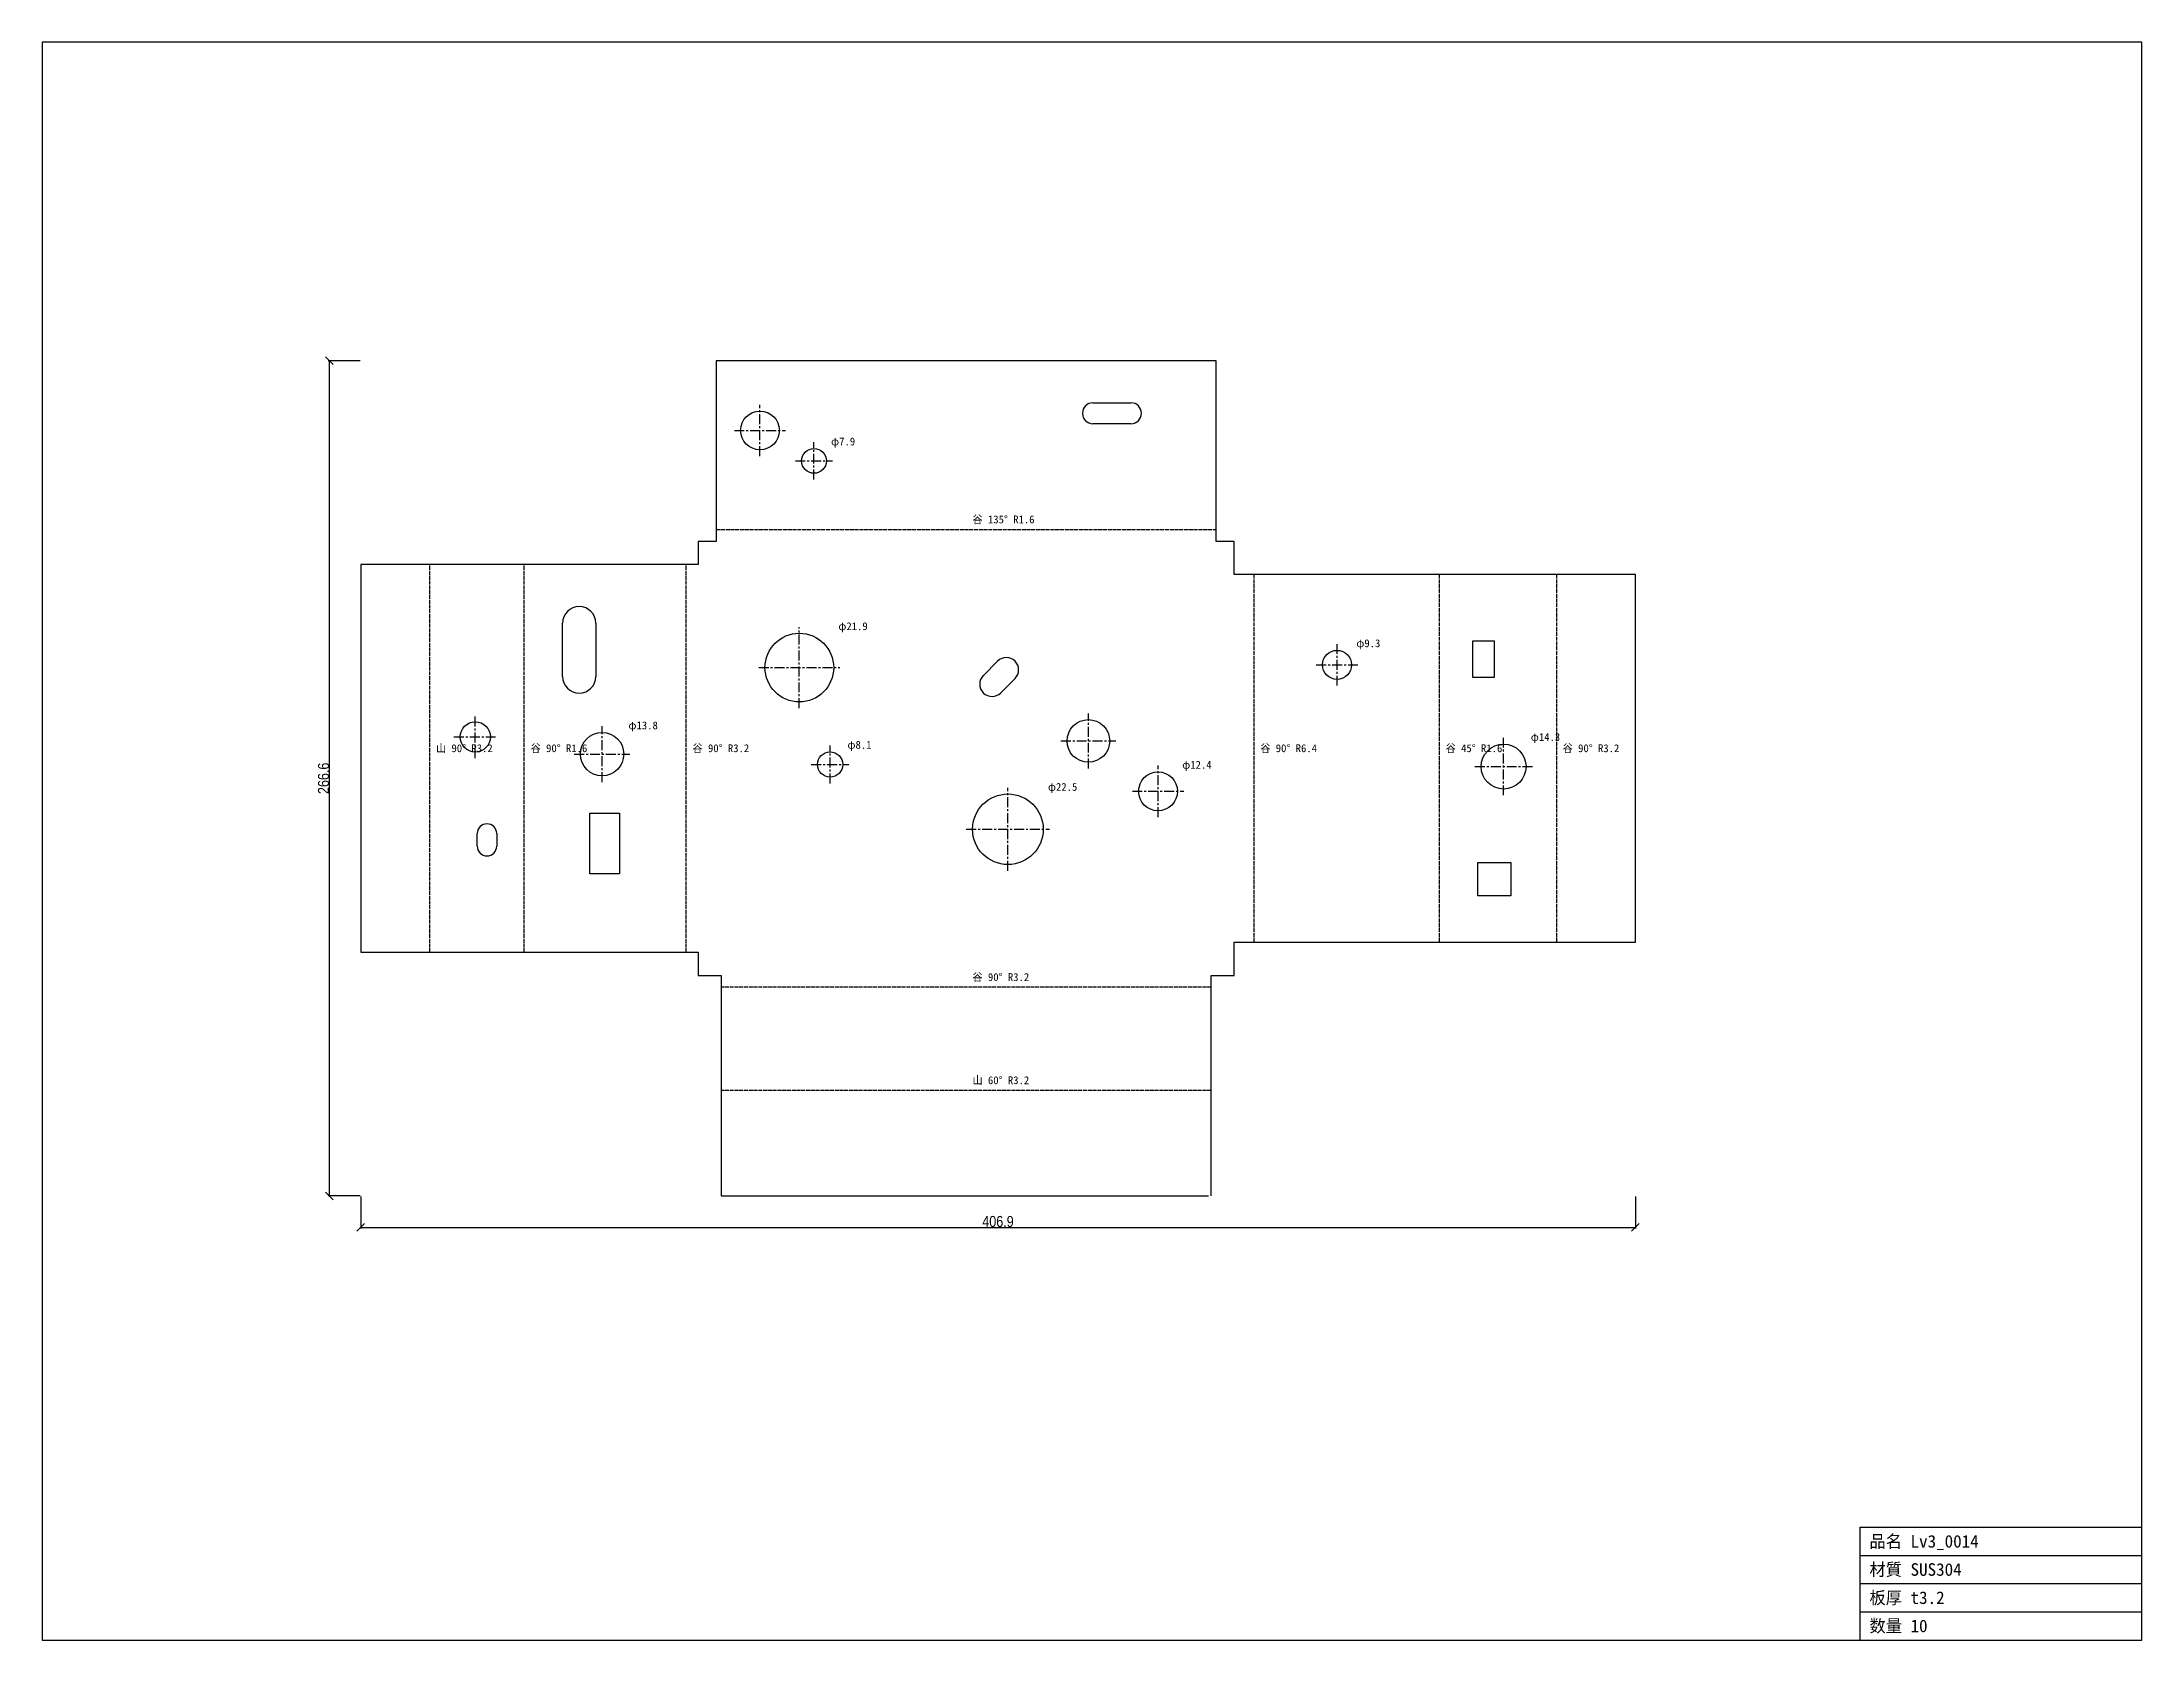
# Model space of a CAD drawing. Header units: millimetres. Extents: x -209 to 461, y -212 to 298.
import ezdxf

# ---------------------------------------------------------------- set-up
doc = ezdxf.new("R2010")
doc.units = ezdxf.units.MM
doc.linetypes.add('CENTER', pattern=[5.08, 3.175, -0.635, 0.635, -0.635])
doc.linetypes.add('DASHED', pattern=[1.524, 1.27, -0.254])
for name, color, linetype in [('BEND', 7, 'Continuous'), ('CENTER', 7, 'Continuous'), ('CUT', 7, 'Continuous'), ('DIM', 7, 'Continuous'), ('FRAME', 7, 'Continuous'), ('TEXT', 7, 'Continuous')]:
    doc.layers.add(name, color=color, linetype=linetype)
doc.styles.add('OpenSansCondensed-Light', font='OpenSansCondensed-Light.ttf')
doc.dimstyles.new('EZDXF', dxfattribs={"dimtxt": 0.25, "dimasz": 0.175, "dimexe": 0.375, "dimexo": 0.125, "dimgap": 0.1, "dimtad": 1, "dimlfac": 100, "dimzin": 12, "dimdsep": 46, "dimtxsty": 'OpenSansCondensed-Light', "dimblk": 'ARCHTICK', "dimcen": 2.5, "dimazin": 3, "dimtfac": 0.5, "dimtmove": 2, "dimatfit": 3})

# ---------------------------------------------------------------- blocks, each defined once
blk = doc.blocks.new('_ARCHTICK')
at = {"color": 0, "linetype": 'BYBLOCK', "const_width": 0.15}
blk.add_lwpolyline([(-0.5, -0.5), (0.5, 0.5)], dxfattribs=at)

msp = doc.modelspace()

# ---------------------------------------------------------------- linework, layer by layer
at = {"layer": 'BEND', "color": 1, "linetype": 'DASHED'}
for p, q in [((5.8, 142.31), (165.38, 142.31)), ((-85.64, 7.4), (-85.64, 131.14)), ((-55.44, 7.4), (-55.44, 131.14)), ((-3.77, 7.4), (-3.77, 131.14)), ((177.46, 127.94), (177.46, 10.6)), ((236.61, 127.94), (236.61, 10.6)), ((273.96, 127.94), (273.96, 10.6)), ((163.78, -3.77), (7.4, -3.77)), ((163.78, -36.7), (7.4, -36.7))]:
    msp.add_line(p, q, dxfattribs=at)
at = {"layer": 'CENTER', "color": 1, "linetype": 'CENTER'}
for p, q in [((19.78, 165.77), (19.78, 182.13)), ((11.6, 173.95), (27.96, 173.95)), ((37.02, 158.28), (37.02, 170.18)), ((31.07, 164.23), (42.97, 164.23)), ((32.34, 85.3), (32.34, 111.21)), ((203.96, 92.5), (203.96, 105.77)), ((19.38, 98.26), (45.29, 98.26)), ((197.33, 99.13), (210.6, 99.13)), ((-71.09, 69.31), (-71.09, 82.97)), ((124.59, 66.03), (124.59, 83.65)), ((-77.92, 76.14), (-64.26, 76.14)), ((-30.63, 61.73), (-30.63, 79.57)), ((115.78, 74.84), (133.4, 74.84)), ((257.12, 57.49), (257.12, 75.84)), ((-39.55, 70.65), (-21.71, 70.65)), ((36.14, 67.34), (48.19, 67.34)), ((42.16, 61.31), (42.16, 73.36)), ((146.84, 50.57), (146.84, 66.98)), ((247.95, 66.67), (266.3, 66.67)), ((98.91, 33.39), (98.91, 59.93)), ((138.63, 58.77), (155.04, 58.77)), ((85.64, 46.66), (112.18, 46.66))]:
    msp.add_line(p, q, dxfattribs=at)
at = {"layer": 'CUT'}
for p, q in [((165.38, 196.22), (5.8, 196.22)), ((5.8, 196.22), (5.8, 138.54)), ((165.38, 138.54), (165.38, 196.22)), ((126.06, 182.76), (138.19, 182.76)), ((138.19, 176.09), (126.06, 176.09)), ((5.8, 138.54), (0, 138.54)), ((0, 138.54), (0, 131.14)), ((171.18, 138.54), (165.38, 138.54)), ((171.18, 127.94), (171.18, 138.54)), ((0, 131.14), (-107.67, 131.14)), ((-107.67, 131.14), (-107.67, 7.4)), ((299.18, 127.94), (171.18, 127.94)), ((299.18, 10.6), (299.18, 127.94)), ((-43.23, 95.43), (-43.23, 112.4)), ((-32.61, 112.4), (-32.61, 95.43)), ((247.28, 106.77), (254.1, 106.77)), ((247.28, 95.05), (247.28, 106.77)), ((254.1, 106.77), (254.1, 95.05)), ((91.07, 95.72), (95.64, 100.3)), ((101.18, 94.75), (96.61, 90.18)), ((254.1, 95.05), (247.28, 95.05)), ((-34.54, 32.45), (-34.54, 51.84)), ((-34.54, 51.84), (-25.08, 51.84)), ((-25.08, 51.84), (-25.08, 32.45)), ((-70.47, 41.26), (-70.47, 45.29)), ((-64.26, 45.29), (-64.26, 41.26)), ((248.86, 36.02), (259.39, 36.02)), ((248.86, 25.45), (248.86, 36.02)), ((259.39, 36.02), (259.39, 25.45)), ((-25.08, 32.45), (-34.54, 32.45)), ((259.39, 25.45), (248.86, 25.45)), ((-107.67, 7.4), (0, 7.4)), ((0, 7.4), (0, 0)), ((171.18, 0), (171.18, 10.6)), ((171.18, 10.6), (299.18, 10.6)), ((0, 0), (7.4, 0)), ((7.4, 0), (7.4, -70.39)), ((163.78, -70.39), (163.78, 0)), ((163.78, 0), (171.18, 0)), ((7.4, -70.39), (162.95, -70.39))]:
    msp.add_line(p, q, dxfattribs=at)
for centre, radius in [((19.78, 173.95), 6.18), ((37.02, 164.23), 3.95), ((32.34, 98.26), 10.96), ((203.96, 99.13), 4.63), ((-71.09, 76.14), 4.83), ((124.59, 74.84), 6.81), ((-30.63, 70.65), 6.92), ((257.12, 66.67), 7.17), ((42.16, 67.34), 4.03), ((146.84, 58.77), 6.21), ((98.91, 46.66), 11.27)]:
    msp.add_circle(centre, radius, dxfattribs=at)
for centre, radius, start, end in [((126.06, 179.43), 3.34, 90, -90), ((138.19, 179.43), 3.34, -90, 90), ((-37.92, 112.4), 5.31, 0, 180), ((98.41, 97.53), 3.92, -45, 135), ((-37.92, 95.43), 5.31, 180, 0), ((93.84, 92.95), 3.92, 135, -45), ((-67.36, 45.29), 3.11, 0, 180), ((-67.36, 41.26), 3.11, 180, 0)]:
    msp.add_arc(centre, radius, start, end, dxfattribs=at)
at = {"layer": 'FRAME'}
for p, q in [((460.89, 297.93), (-209.38, 297.93)), ((-209.38, 297.93), (-209.38, -212.11)), ((460.89, -212.11), (460.89, 297.93)), ((370.89, -212.11), (370.89, -176.11)), ((370.89, -176.11), (460.89, -176.11)), ((370.89, -185.11), (460.89, -185.11)), ((370.89, -194.11), (460.89, -194.11)), ((370.89, -203.11), (460.89, -203.11)), ((-209.38, -212.11), (460.89, -212.11))]:
    msp.add_line(p, q, dxfattribs=at)

# ---------------------------------------------------------------- texts
at = {"layer": 'TEXT'}
for s, height, p in [('φ7.9', 2.5, (42.47, 169.18)), ('谷 135° R1.6', 2.5, (87.59, 144.31)), ('φ21.9', 2.5, (44.79, 110.21)), ('φ9.3', 2.5, (210.1, 104.77)), ('φ13.8', 2.5, (-22.21, 78.57)), ('山 90° R3.2', 2.5, (-83.64, 71.27)), ('谷 90° R1.6', 2.5, (-53.44, 71.27)), ('谷 90° R3.2', 2.5, (-1.77, 71.27)), ('φ8.1', 2.5, (47.69, 72.36)), ('谷 90° R6.4', 2.5, (179.46, 71.27)), ('谷 45° R1.6', 2.5, (238.61, 71.27)), ('φ14.3', 2.5, (265.8, 74.84)), ('谷 90° R3.2', 2.5, (275.96, 71.27)), ('φ12.4', 2.5, (154.54, 65.98)), ('φ22.5', 2.5, (111.68, 58.93)), ('谷 90° R3.2', 2.5, (87.59, -1.77)), ('山 60° R3.2', 2.5, (87.59, -34.7)), ('品名 Lv3_0014', 4, (373.89, -182.61)), ('材質 SUS304', 4, (373.89, -191.61)), ('板厚 t3.2', 4, (373.89, -200.61)), ('数量 10', 4, (373.89, -209.61))]:
    msp.add_text(s, height=height, dxfattribs=at).set_placement(p)

# ---------------------------------------------------------------- dimensions: what is measured, and where the dimension line sits
at = {"layer": 'DIM'}
msp.add_linear_dim(base=(-117.67, -70.39), p1=(-107.67, -70.39), p2=(-107.67, 196.22), angle=90, dimstyle='EZDXF', override={"dimtxt": 3.5, "dimasz": 2.5, "dimdec": 1, "dimlfac": 1}, dxfattribs=at).render()
msp.add_linear_dim(base=(-107.6722, -80.3944), p1=(-107.6722, -70.3944), p2=(299.1785, -70.3944), dimstyle='EZDXF', override={"dimtxt": 3.5, "dimasz": 2.5, "dimdec": 1, "dimlfac": 1}, dxfattribs=at).render()

doc.saveas('drawing.dxf')
